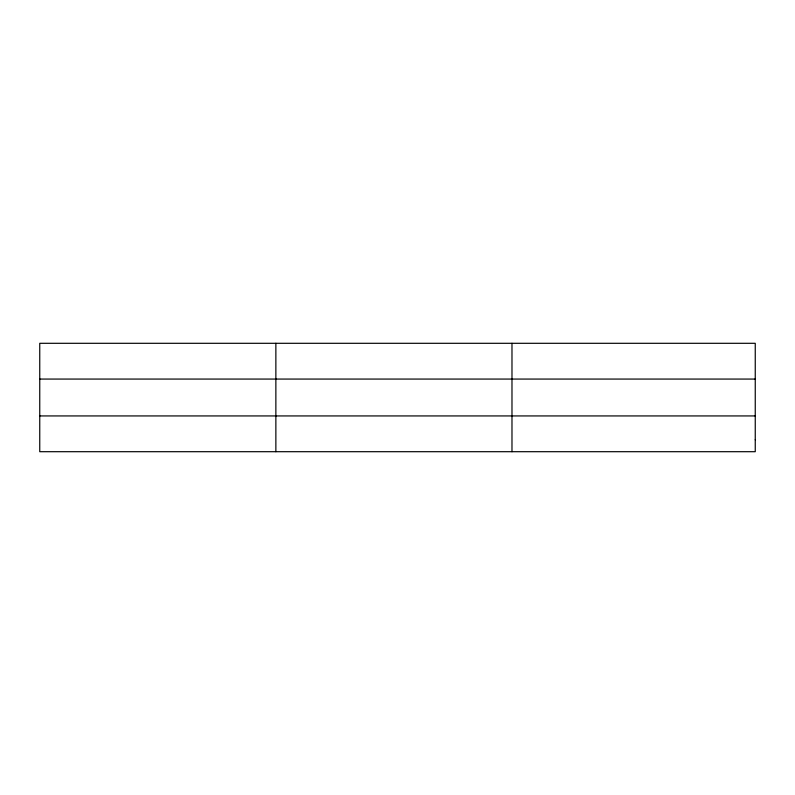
<?xml version="1.0" encoding="UTF-8"?>
<svg xmlns="http://www.w3.org/2000/svg" width="795" height="795" viewBox="0 0 795 795"><rect width="100%" height="100%" fill="white"/><g stroke="black" fill="none" stroke-linecap="round" stroke-linejoin="round"><path stroke-width="1.19" d="M275.865 343.301L275.865 451.699M511.98 343.301L511.98 451.699M39.75 379.066L755.25 379.066M39.75 415.934L755.25 415.934M755.25 439.774L755.25 451.699L39.75 451.699L39.75 343.301L755.25 343.301L755.25 439.774"/></g></svg>
